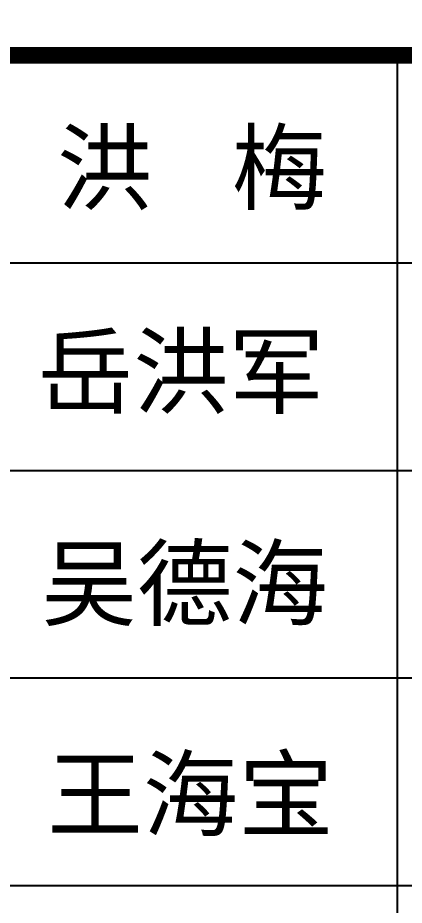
# Model space of a CAD drawing. Extents: x 14207793 to 14719554, y -1675802 to -1228715.
# Drawn here: x 14664441 to 14666097, y -1410159 to -1406350 of the extents above; entities that cross this region are included whole.
import ezdxf

# ---------------------------------------------------------------- set-up
doc = ezdxf.new("R2010")
doc.units = 0
doc.header["$LTSCALE"] = 500
doc.header["$MEASUREMENT"] = 0
doc.layers.get('0').update_dxf_attribs({"linetype": 'CONTINUOUS'})
doc.layers.add('PUB_TITLE', color=4, linetype='CONTINUOUS')
doc.styles.add('GHF', font='TIMES.TTF')

msp = doc.modelspace()

# ---------------------------------------------------------------- linework, layer by layer
at = {"color": 4, "const_width": 71.27}
msp.add_lwpolyline([(14668060, -1406510.8), (14662060, -1406510.8), (14662060, -1377767.5), (14668060, -1377767.5)], close=True, dxfattribs=at)
at = {"layer": 'PUB_TITLE'}
for p, q in [((14666066.34, -1406490.52, -1200), (14666066.34, -1413619.15, -1200)), ((14662060, -1407401.62), (14668060, -1407401.62, -1200)), ((14662060, -1408292.44), (14668060, -1408292.44, -1200)), ((14662060, -1409183.26), (14668060, -1409183.26, -1200)), ((14662060, -1410074.08), (14668060, -1410074.08, -1200))]:
    msp.add_line(p, q, dxfattribs=at)
at = {"layer": 'PUB_TITLE', "const_width": 71.27}
msp.add_lwpolyline([(14662060, -1406510.8), (14668060, -1406510.8), (14668060, -1413637.36), (14662060, -1413637.36)], close=True, dxfattribs=at)

# ---------------------------------------------------------------- texts
at = {"color": 2, "style": 'GHF'}
for s, p in [('洪   梅', (14664608.44, -1407143.13, 1554.42)), ('岳洪军', (14664525.89, -1408017.73, 3355.32)), ('吴德海', (14664542.5, -1408927.5)), ('王海宝', (14664567.5, -1409832.5))]:
    msp.add_text(s, height=300, dxfattribs=at).set_placement(p)

doc.saveas('drawing.dxf')
